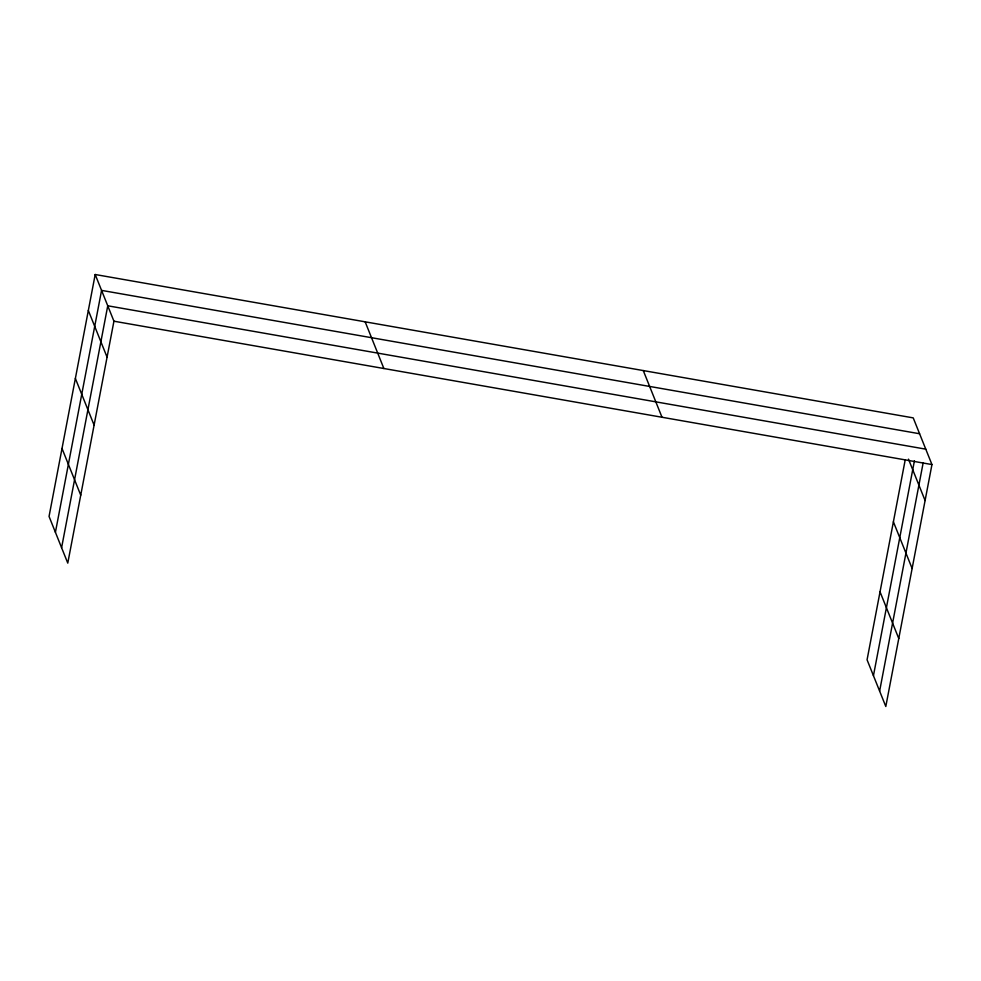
<?xml version="1.0" encoding="UTF-8"?>
<svg xmlns="http://www.w3.org/2000/svg" width="981" height="981" viewBox="0 0 981 981"><rect width="100%" height="100%" fill="white"/><g stroke="black" fill="none" stroke-linecap="round" stroke-linejoin="round"><path stroke-width="1.47" d="M95.194 274.508L49.05 516.435L67.775 563.119L113.931 321.204L95.194 274.508L913.225 417.881L931.95 464.565L885.806 706.492L867.069 659.796L905.23 459.746M55.414 532.315L101.57 290.388L919.589 433.749M61.595 547.717L107.751 305.79L925.77 449.163M873.446 675.676L914.439 460.727M879.626 691.078L923.195 462.64M113.931 321.204L931.95 464.565M908.48 459.133L925.095 500.531M893.397 521.806L912.122 568.49M880.043 591.837L898.768 638.521M643.278 370.573L662.003 417.256M365.153 321.817L383.878 368.513M88.339 310.474L107.064 357.158M75.378 378.445L94.102 425.129M62.011 448.464L80.736 495.16"/></g></svg>
